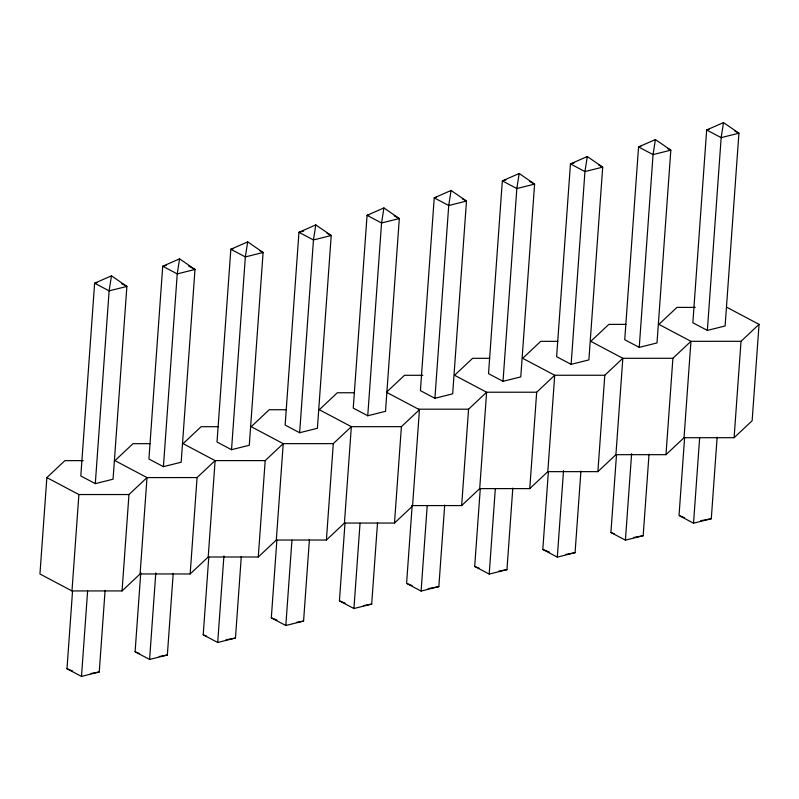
<?xml version="1.0" encoding="UTF-8"?>
<svg xmlns="http://www.w3.org/2000/svg" width="799" height="799" viewBox="0 0 799 799"><rect width="100%" height="100%" fill="white"/><g stroke="black" fill="none" stroke-linecap="round" stroke-linejoin="round"><path stroke-width="1.2" d="M83.216 460.633L64.899 460.643L46.861 477.602L39.95 573.992L71.98 590.94L122.057 590.93L140.095 573.972L147.006 477.582L114.966 460.633L133.014 443.675L150.102 443.665M71.98 590.94L78.891 494.551L46.861 477.602M105.088 590.421L99.246 671.979L81.488 676.413L66.986 668.763L72.559 590.91M81.488 676.413L87.6 591.15M95.301 483.635L109.123 290.866L111.47 275.815L126.881 286.422L113.059 479.2L95.301 483.635L80.799 475.984L94.622 283.206L111.47 275.815M122.057 590.93L128.969 494.541L147.006 477.582L197.073 477.572L215.111 460.614L265.188 460.604L283.226 443.645L333.293 443.635L351.34 426.676L401.408 426.666L419.445 409.707L386.466 392.249L404.504 375.29L422.821 375.29M173.203 573.452L167.351 655.01L149.593 659.445L135.091 651.794L140.764 572.703M149.593 659.445L155.795 572.943M163.415 466.666L177.238 273.897L179.585 258.846L194.996 269.453L181.173 462.231L163.415 466.666L148.914 459.016L162.726 266.237L179.585 258.846M140.095 573.972L190.162 573.962L197.073 477.572M190.162 573.962L208.209 557.003L215.111 460.614L183.081 443.665L201.118 426.696L218.217 426.696M241.308 556.474L235.465 638.041L217.708 642.476L203.206 634.815L208.789 556.963M217.708 642.476L223.91 555.974M231.53 449.697L245.343 256.918L247.69 241.877L263.101 252.484L249.288 445.263L231.53 449.697L217.018 442.047L230.841 249.268L247.69 241.877M208.209 557.003L258.277 556.993L265.188 460.604M258.277 556.993L276.314 540.034L283.226 443.645L251.196 426.696L269.233 409.727L286.332 409.727M309.423 539.505L303.58 621.063L285.822 625.507L271.31 617.847L276.893 539.994M285.822 625.507L291.935 540.244M299.635 432.728L313.458 239.95L315.805 224.909L331.215 235.515L317.393 428.294L299.635 432.728L285.133 425.068L298.956 232.299L315.805 224.909M276.314 540.034L326.392 540.024L333.293 443.635M326.392 540.024L344.429 523.065L351.34 426.676L319.3 409.717L337.338 392.758L354.436 392.758M377.537 522.536L371.685 604.094L353.927 608.538L339.425 600.878L345.008 523.025M353.927 608.538L360.039 523.275M367.75 415.76L381.562 222.981L383.919 207.93L399.32 218.546L385.508 411.325L367.75 415.76L353.248 408.099L367.061 215.331L383.919 207.93M344.429 523.065L394.496 523.055L401.408 426.666M412.164 505.557L406.581 583.41L421.093 591.07L438.851 586.626L444.693 505.068M419.445 409.707L412.534 506.087L394.496 523.055M421.093 591.07L427.205 505.797M434.906 398.292L448.728 205.513L451.075 190.462L466.486 201.068L452.663 393.847L434.906 398.292L420.404 390.631L434.227 197.852L451.075 190.462M411.585 505.587L461.662 505.577L468.564 409.188L486.611 392.229L536.678 392.219L554.716 375.26L604.793 375.25L622.83 358.292L672.898 358.282L690.935 341.323L741.013 341.313L759.05 324.354L727.02 307.405M461.662 505.577L479.7 488.618L486.611 392.229L454.571 375.28L472.608 358.322L489.707 358.312M512.808 488.099L506.956 569.657L489.198 574.091L474.696 566.441L480.279 488.589M489.198 574.091L495.31 488.828M503.02 381.323L516.833 188.544L519.19 173.493L534.591 184.1L520.778 376.878L503.02 381.323L488.519 373.662L502.331 180.884L519.19 173.493M479.7 488.618L529.767 488.608L536.678 392.219M529.767 488.608L547.804 471.65L554.716 375.26L522.686 358.312L540.723 341.353L557.822 341.343M580.913 471.13L575.07 552.688L557.312 557.123L542.811 549.472L548.384 471.62M557.312 557.123L563.515 470.621M571.125 364.344L584.948 171.575L587.295 156.524L602.706 167.131L588.883 359.91L571.125 364.344L556.623 356.694L570.446 163.915L587.295 156.524M547.804 471.65L597.882 471.64L604.793 375.25M597.882 471.64L615.919 454.681L622.83 358.292L590.791 341.343L608.838 324.384L625.937 324.374M649.028 454.162L643.175 535.72L625.417 540.154L610.915 532.504L616.498 454.651M625.417 540.154L631.619 453.652M639.24 347.375L653.063 154.607L655.41 139.555L670.82 150.162L656.998 342.941L639.24 347.375L624.738 339.725L638.551 146.946L655.41 139.555M615.919 454.681L665.986 454.671L672.898 358.282M665.986 454.671L684.034 437.712L690.935 341.323L658.905 324.374L676.943 307.405L695.26 307.405M684.613 437.672L679.03 515.525L693.532 523.185L711.29 518.751L717.132 437.183M693.532 523.185L699.644 437.922M707.355 330.406L721.167 137.628L723.514 122.587L738.925 133.193L725.112 325.972L707.355 330.406L692.843 322.756L706.666 129.977L723.514 122.587M684.034 437.712L734.101 437.702L741.013 341.313M759.05 324.354L752.139 420.743L734.101 437.702M436.594 197.263L434.227 197.852L448.728 205.513L466.486 201.068L462.341 198.881M505.887 179.995L502.331 180.884L516.833 188.544L534.591 184.1L529.417 181.373M573.992 163.026L570.446 163.915L584.948 171.575L602.706 167.131L598.561 164.944M640.918 146.357L638.551 146.946L653.063 154.607L670.82 150.162L667.704 148.524M709.033 129.388L706.666 129.977L721.167 137.628L738.925 133.193L734.78 131.006M96.989 282.616L94.622 283.206L109.123 290.866L126.881 286.422L121.698 283.685M166.282 265.348L162.726 266.237L177.238 273.897L194.996 269.453L188.774 266.177M233.208 248.679L230.841 249.268L245.343 256.918L263.101 252.484L259.995 250.846M303.69 231.111L298.956 232.299L313.458 239.95L331.215 235.515L327.071 233.328M369.428 214.731L367.061 215.331L381.562 222.981L399.32 218.546L394.147 215.81M700.653 520.718L711.29 518.751M633.727 537.467L643.175 535.72M565.612 554.436L575.07 552.688M498.686 571.185L506.956 569.657M428.214 588.593L438.851 586.626M363.415 605.632L371.685 604.094M296.489 622.381L303.58 621.063M226.017 639.789L235.465 638.041M159.081 656.538L167.351 655.01M90.976 673.507L99.246 671.979M418.496 409.198L468.564 409.188M78.891 494.551L128.969 494.541M680.149 515.974L684.643 517.772M610.915 532.504L614.291 533.842M542.811 549.472L549.542 552.159M474.696 566.441L479.19 568.239M407.71 583.859L412.204 585.657M339.425 600.878L345.038 603.125M271.31 617.847L276.933 620.094M203.206 634.815L206.571 636.164M135.091 651.794L139.585 653.582M66.986 668.763L72.599 671"/></g></svg>
